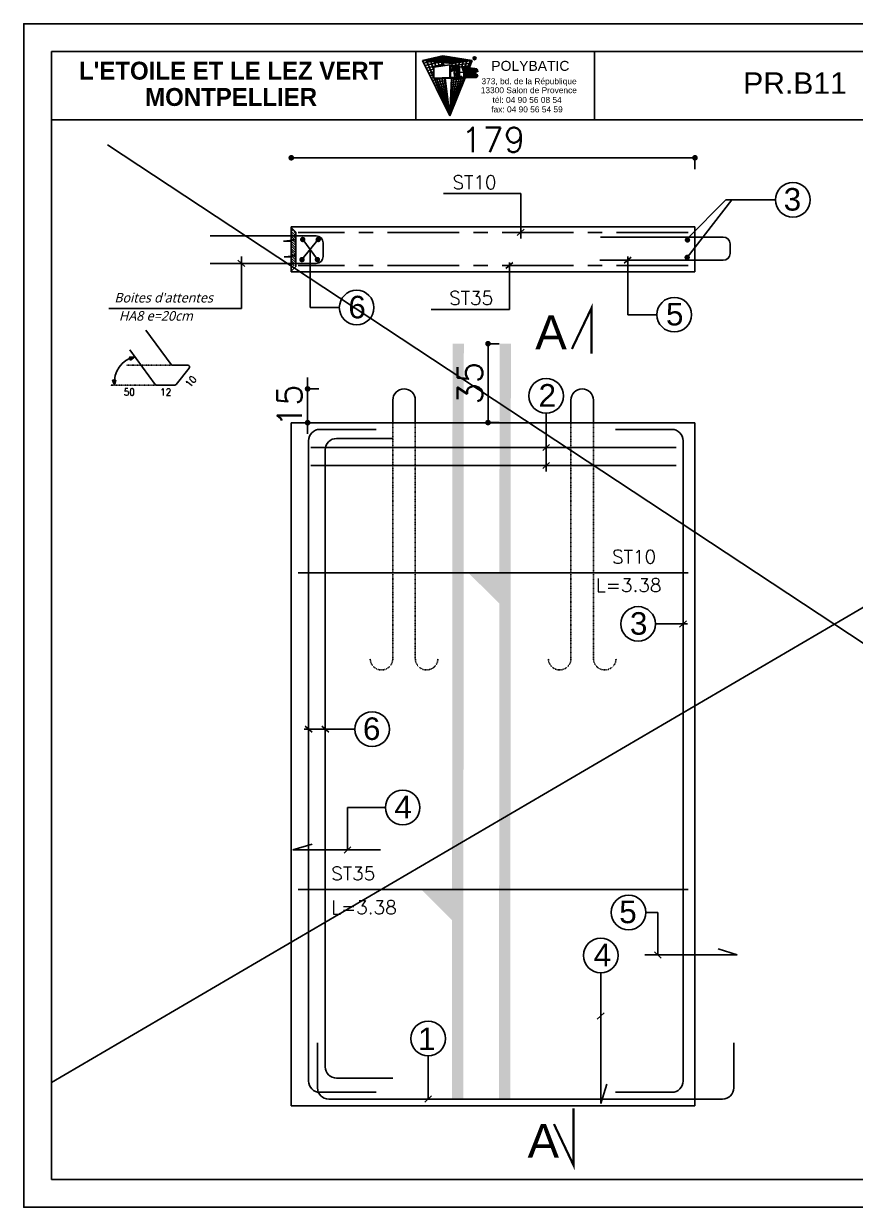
# Model space of a CAD drawing. Header units: millimetres. Extents: x -21776 to 63757, y -7870 to 8483.
# Drawn here: x -21131 to -20762, y 1179 to 1704 of the extents above; entities that cross this region are included whole.
import ezdxf
from ezdxf.enums import TextEntityAlignment as Align

# ---------------------------------------------------------------- set-up
doc = ezdxf.new("R2010")
doc.units = ezdxf.units.MM
doc.header["$PDMODE"] = 34
for name, pattern in [('AXESX2', [101.6, 63.5, -12.7, 12.7, -12.7]), ('CONTINUE', [0]), ('HIDDEN2', [0.1875, 0.125, -0.0625])]:
    doc.linetypes.add(name, pattern=pattern)
for name, color, linetype in [('1', 7, 'Continuous'), ('COTATION', 1, 'Continuous'), ('D2D(20)', 3, 'Continuous'), ('GO-CARTOUCHE', 7, 'Continuous'), ('GO-COTATION', 1, 'Continuous'), ('GO-FER-HA', 140, 'Continuous'), ('GO-TEXTE', 9, 'Continuous'), ('GO-TEXTE-ACIER', 3, 'Continuous'), ('GO-TEXTE-FER', 3, 'Continuous'), ('préfa v', 2, 'Continuous'), ('STR_ACIER_BAS', 6, 'Continuous'), ('STR_AXES', 4, 'AXESX2'), ('STR_TXT', 102, 'Continuous'), ('TEXTE-ACIER', 3, 'Continuous'), ('TXT', 7, 'Continuous')]:
    doc.layers.add(name, color=color, linetype=linetype)
doc.styles.add('FIN', font='romans.shx')
doc.styles.add('Lucida', font='')
doc.styles.get("Standard").update_dxf_attribs({"font": 'romans.shx'})
doc.styles.add('TEXTE', font='romans.shx')
doc.styles.add('TEXTEBA', font='ARIAL.TTF')
doc.styles.get('Lucida').set_extended_font_data('Lucida Sans', italic=True)
doc.dimstyles.new('COUPE-20', dxfattribs={"dimscale": 0.5, "dimtxt": 22, "dimasz": 5, "dimexe": 0.05, "dimexo": 0, "dimgap": 5, "dimtad": 1, "dimdsep": 46, "dimtxsty": 'Standard', "dimblk1": 'DOT', "dimblk2": 'DOT', "dimsah": 1, "dimcen": 0, "dimdle": 150, "dimclrd": 1, "dimclre": 1, "dimclrt": 7, "dimadec": 0, "dimazin": 0, "dimtfac": 1, "dimtix": 1, "dimtmove": 2, "dimatfit": 3, "dimldrblk": 'DOT', "dimfxl": 0, "dimtvp": 1, "dimtolj": 1, "dimtzin": 0, "dimarcsym": 0})

# ---------------------------------------------------------------- blocks, each defined once
blk = doc.blocks.new('_DOT')
at = {"color": 0, "linetype": 'ByBlock'}
blk.add_line((-0.5, 0), (-1, 0), dxfattribs=at)
at = {"color": 0, "linetype": 'ByBlock', "const_width": 0.5}
blk.add_lwpolyline([(-0.25, 0, 1), (0.25, 0, 1)], format="xyb", close=True, dxfattribs=at)
blk = doc.blocks.new('*D1001')
at = {"layer": 'COTATION', "color": 1, "lineweight": -2}
for p, q in [((-21012.56, 1644), (-21012.56, 1644.53)), ((-20836.06, 1644.5), (-21010.06, 1644.5)), ((-20833.56, 1639.5), (-20833.56, 1644.53))]:
    blk.add_line(p, q, dxfattribs=at)
at = {"layer": 'DEFPOINTS', "color": 0}
for p in [(-21012.56, 1644.5), (-21012.56, 1628.16, -153.35), (-20833.56, 1628.16)]:
    blk.add_point(p, dxfattribs=at)
at = {"layer": 'COTATION', "color": 1, "lineweight": -2, "xscale": 2.5, "yscale": 2.5, "zscale": 2.5, "rotation": 180}
blk.add_blockref('_DOT', (-21012.56, 1644.5), dxfattribs=at)
at = {"layer": 'COTATION', "color": 1, "lineweight": -2, "xscale": 2.5, "yscale": 2.5, "zscale": 2.5}
blk.add_blockref('_DOT', (-20833.56, 1644.5), dxfattribs=at)
at = {"layer": 'COTATION', "color": 7, "insert": (-20923.06, 1652.5), "char_height": 11, "attachment_point": 5}
blk.add_mtext('\\A1;179', dxfattribs=at)
blk = doc.blocks.new('*D1002')
at = {"layer": 'COTATION', "color": 1, "lineweight": -2}
for p, q in [((-20920.33, 1562.05), (-20925.36, 1562.05)), ((-20925.33, 1559.55), (-20925.33, 1529.55)), ((-20920.33, 1527.05), (-20925.36, 1527.05))]:
    blk.add_line(p, q, dxfattribs=at)
at = {"layer": 'DEFPOINTS', "color": 0}
for p in [(-20914.36, 1562.05), (-20925.33, 1527.05), (-20914.36, 1527.05)]:
    blk.add_point(p, dxfattribs=at)
at = {"layer": 'COTATION', "color": 1, "lineweight": -2, "xscale": 2.5, "yscale": 2.5, "zscale": 2.5}
for p, rotation in [((-20925.33, 1562.05), 90), ((-20925.33, 1527.05), 270)]:
    blk.add_blockref('_DOT', p, dxfattribs=dict(at, rotation=rotation))
at = {"layer": 'COTATION', "color": 7, "insert": (-20933.33, 1544.55), "char_height": 11, "attachment_point": 5, "rotation": 90}
blk.add_mtext('\\A1;35', dxfattribs=at)
blk = doc.blocks.new('*D1003')
at = {"layer": 'DEFPOINTS', "color": 0}
for p in [(-20988.95, 1542.01), (-21005.31, 1527.01), (-20988.95, 1527.01)]:
    blk.add_point(p, dxfattribs=at)
at = {"layer": 'GO-COTATION', "color": 1, "lineweight": -2}
for p, q in [((-21005.31, 1544.51), (-21005.31, 1547.01)), ((-21000.31, 1542.01), (-21005.33, 1542.01)), ((-21005.31, 1542.01), (-21005.31, 1527.01)), ((-21000.31, 1527.01), (-21005.33, 1527.01)), ((-21005.31, 1524.51), (-21005.31, 1522.01))]:
    blk.add_line(p, q, dxfattribs=at)
at = {"layer": 'GO-COTATION', "color": 1, "lineweight": -2, "xscale": 2.5, "yscale": 2.5, "zscale": 2.5}
for p, rotation in [((-21005.31, 1542.01), 270), ((-21005.31, 1527.01), 90)]:
    blk.add_blockref('_DOT', p, dxfattribs=dict(at, rotation=rotation))
at = {"layer": 'GO-COTATION', "color": 7, "insert": (-21013.31, 1534.51), "char_height": 11, "attachment_point": 5, "rotation": 90}
blk.add_mtext('\\A1;15', dxfattribs=at)

msp = doc.modelspace()

# ---------------------------------------------------------------- hatches: boundary and pattern name
at = {"layer": 'GO-FER-HA'}
h = msp.add_hatch(dxfattribs=at)
h.set_pattern_fill('ANSI31', color=9, scale=6.075, angle=-630, style=0)
h.set_pattern_definition([(315, (-416907.2944, 56596.5546), (0.536959212, 0.536959212), [])])
h.paths.add_polyline_path([(-21012.55643, 1595.34381), (-21010.53143, 1597.36881), (-21010.53143, 1598.99465), (-21012.55643, 1598.99465)])
h.paths.add_polyline_path([(-21012.55643, 1598.99465), (-21010.53143, 1598.99465), (-21010.53143, 1602.14756), (-21012.55643, 1601.94739)])
h.paths.add_polyline_path([(-21012.55643, 1602.48142), (-21010.53143, 1602.16455), (-21010.53143, 1611.92696), (-21012.55643, 1611.7173)])
h.paths.add_polyline_path([(-21010.99381, 1612.00618), (-21012.55643, 1613.56881), (-21012.55643, 1612.14543)])

# ---------------------------------------------------------------- linework, layer by layer
at = {"layer": '1', "color": 252}
for points in [[(-20967.55443, 1527.01267), (-20967.55443, 1537.01467)], [(-20957.55843, 1527.01267), (-20957.55843, 1537.01467)], [(-20888.55443, 1527.01267), (-20888.55443, 1537.01467)], [(-20878.55843, 1527.01267), (-20878.55843, 1537.01467)]]:
    msp.add_lwpolyline(points, dxfattribs=at)
at = {"layer": '1', "color": 252, "linetype": 'HIDDEN2', "ltscale": 0.05}
for points in [[(-20967.55443, 1422.32341), (-20967.55443, 1527.01267)], [(-20957.55843, 1527.01267), (-20957.55843, 1422.32341)], [(-20888.55443, 1422.32341), (-20888.55443, 1527.01267)], [(-20878.55843, 1527.01267), (-20878.55843, 1422.32341)]]:
    msp.add_lwpolyline(points, dxfattribs=at)
at = {"layer": '1', "color": 252}
for centre in [(-20962.55643, 1537.01467), (-20883.55643, 1537.01467)]:
    msp.add_arc(centre, 4.998, 0, 180, dxfattribs=at)
at = {"layer": '1', "color": 252, "linetype": 'HIDDEN2', "ltscale": 0.05}
for centre in [(-20972.55243, 1422.32341), (-20952.56043, 1422.32341), (-20893.55243, 1422.32341), (-20873.56043, 1422.32341)]:
    msp.add_arc(centre, 4.998, 180, 0, dxfattribs=at)
at = {"layer": 'D2D(20)', "ltscale": 0.5}
for centre in [(-20790.13931, 1625.84754, 306.69299), (-20983.57484, 1578.05283, 153.48563), (-20842.74499, 1574.90968, 153.3465), (-20899.57024, 1538.89753, 153.3465), (-20858.78859, 1437.7331), (-20976.70182, 1391.05749), (-20963.16327, 1356.32838), (-20862.98639, 1309.77169), (-20875.34044, 1290.71285), (-20951.85771, 1253.84871, 153.3465)]:
    msp.add_circle(centre, 7.67953, dxfattribs=at)
at = {"layer": 'GO-CARTOUCHE', "color": 9, "linetype": 'CONTINUE'}
for p, q in [((-20954.35129, 1687.63691), (-20945.42251, 1689.71337)), ((-20954.35129, 1687.63691), (-20941.26959, 1686.39103)), ((-20954.35129, 1687.63691), (-20942.30782, 1663.13468)), ((-20953.80391, 1686.52327), (-20945.28093, 1688.50525)), ((-20953.34502, 1687.54107), (-20944.4164, 1689.55367)), ((-20953.25653, 1685.40963), (-20945.13936, 1687.29712)), ((-20949.36778, 1679.982), (-20952.7333, 1688.01319)), ((-20952.7333, 1688.01319), (-20939.64657, 1686.6175)), ((-20952.70914, 1684.296), (-20944.99778, 1686.089)), ((-20951.33249, 1687.3494), (-20942.40416, 1689.23427)), ((-20949.36778, 1683.37858), (-20951.11531, 1688.38946)), ((-20951.11531, 1688.38946), (-20938.02355, 1686.84397)), ((-20949.49731, 1688.76574), (-20936.40054, 1687.07044)), ((-20948.40624, 1684.87598), (-20949.49731, 1688.76574)), ((-20942.30782, 1685.77281), (-20949.36778, 1684.73458)), ((-20949.31995, 1687.15773), (-20940.39193, 1688.91486)), ((-20947.00942, 1685.0814), (-20947.87932, 1689.14202)), ((-20947.87932, 1689.14202), (-20934.77752, 1687.2969)), ((-20947.30742, 1686.96606), (-20938.3797, 1688.59546)), ((-20945.62694, 1685.2847), (-20946.26133, 1689.51829)), ((-20946.26133, 1689.51829), (-20933.1545, 1687.52337)), ((-20944.91578, 1685.38928), (-20945.42251, 1689.71337)), ((-20945.42251, 1689.71337), (-20932.34081, 1687.63691)), ((-20945.29488, 1686.77439), (-20936.36747, 1688.27606)), ((-20943.28235, 1686.58272), (-20934.35524, 1687.95666)), ((-20941.14567, 1685.59112), (-20942.30782, 1685.77281)), ((-20942.30782, 1685.77281), (-20942.30782, 1679.76283)), ((-20942.27608, 1686.48689), (-20933.34913, 1687.79696)), ((-20941.89253, 1683.35391), (-20941.89253, 1685.28754)), ((-20941.36439, 1685.20498), (-20941.89253, 1685.28754)), ((-20941.26959, 1686.39103), (-20941.30419, 1685.6159)), ((-20932.34081, 1687.63691), (-20941.26959, 1686.39103)), ((-20940.97984, 1685.38094), (-20932.79383, 1686.52325)), ((-20940.84699, 1685.15205), (-20939.53609, 1685.34271)), ((-20939.64657, 1686.6175), (-20939.79512, 1685.30673)), ((-20938.02355, 1686.84397), (-20938.38391, 1685.15934)), ((-20936.40054, 1687.07044), (-20936.92835, 1684.93178)), ((-20936.80685, 1684.91278), (-20933.24684, 1685.40959)), ((-20934.77752, 1687.2969), (-20935.596, 1684.67067)), ((-20933.1545, 1687.52337), (-20934.28241, 1684.5181)), ((-20933.73131, 1684.21862), (-20932.34081, 1687.63691)), ((-20952.16176, 1683.18236), (-20949.36778, 1683.83195)), ((-20951.61438, 1682.06872), (-20949.36778, 1682.591)), ((-20951.067, 1680.95509), (-20949.36778, 1681.35008)), ((-20950.51962, 1679.84145), (-20949.36778, 1680.10917)), ((-20949.36778, 1684.73458), (-20949.36778, 1679.75108)), ((-20949.36778, 1679.75108), (-20941.89253, 1680.16637)), ((-20941.89253, 1683.35391), (-20941.47442, 1683.32147)), ((-20941.32461, 1682.8933), (-20941.89253, 1682.93737)), ((-20941.89253, 1682.93737), (-20941.89253, 1680.16637)), ((-20941.89253, 1680.16637), (-20936.88832, 1680.16637)), ((-20941.11523, 1683.09931), (-20941.32461, 1682.8933)), ((-20940.36994, 1683.37088), (-20940.39559, 1682.80207)), ((-20940.39559, 1682.80207), (-20940.35586, 1681.94109)), ((-20940.27761, 1684.07081), (-20940.36994, 1683.37088)), ((-20940.35586, 1681.94109), (-20940.16399, 1680.96363)), ((-20940.12613, 1684.62887), (-20940.27761, 1684.07081)), ((-20939.48078, 1679.85452), (-20934.98437, 1680.01905)), ((-20939.03332, 1684.82671), (-20939.275, 1685.21569)), ((-20938.40408, 1685.16249), (-20939.1718, 1685.04959)), ((-20938.87039, 1684.36105), (-20939.03332, 1684.82671)), ((-20938.74544, 1683.68855), (-20938.87039, 1684.36105)), ((-20938.40625, 1680.16575), (-20934.97494, 1680.16637)), ((-20938.40408, 1680.16637), (-20938.40408, 1685.16705)), ((-20937.98878, 1685.09756), (-20938.40408, 1685.16249)), ((-20937.98878, 1680.58166), (-20937.98878, 1685.09756)), ((-20937.98878, 1684.75305), (-20936.9481, 1684.89623)), ((-20937.98878, 1684.75305), (-20937.98846, 1680.58166)), ((-20937.98878, 1680.58166), (-20936.88832, 1680.58166)), ((-20937.98846, 1682.27129), (-20936.10171, 1682.43694)), ((-20937.98846, 1680.58166), (-20936.88832, 1680.57828)), ((-20936.96216, 1684.93706), (-20936.10171, 1682.43694)), ((-20936.59082, 1684.879), (-20936.96216, 1684.93706)), ((-20936.9481, 1684.89623), (-20936.10171, 1682.43694)), ((-20936.88832, 1680.16637), (-20936.88832, 1680.58166)), ((-20936.88832, 1680.16637), (-20936.09896, 1680.16637)), ((-20936.59082, 1684.879), (-20935.90546, 1682.88764)), ((-20935.42197, 1684.69627), (-20936.47465, 1684.54146)), ((-20936.10171, 1680.16637), (-20936.10171, 1682.43694)), ((-20936.10171, 1680.57828), (-20936.09896, 1680.16637)), ((-20936.09896, 1680.16637), (-20935.68642, 1680.16637)), ((-20935.42197, 1684.69627), (-20935.90546, 1682.88764)), ((-20935.09187, 1684.64466), (-20935.68642, 1682.42059)), ((-20935.68642, 1680.17145), (-20935.6842, 1682.42886)), ((-20935.68642, 1680.16637), (-20935.68642, 1682.42059)), ((-20935.6842, 1682.42886), (-20935.10409, 1684.59892)), ((-20935.09187, 1684.64466), (-20935.42197, 1684.69627)), ((-20935.10409, 1684.59892), (-20934.98042, 1684.61744)), ((-20934.98042, 1684.62723), (-20935.10127, 1684.60946)), ((-20934.98463, 1680.17033), (-20931.38639, 1680.17032)), ((-20934.98367, 1680.01907), (-20930.42425, 1680.16457)), ((-20934.98042, 1680.16637), (-20934.98042, 1684.62723)), ((-20934.1761, 1684.50148), (-20934.98042, 1684.62723)), ((-20934.98042, 1680.16637), (-20934.10023, 1680.16637)), ((-20934.221, 1684.21427), (-20934.68971, 1684.28755)), ((-20934.68971, 1682.53816), (-20934.68971, 1684.28755)), ((-20934.68971, 1682.53816), (-20934.31091, 1682.50877)), ((-20934.68971, 1682.24658), (-20934.3334, 1682.21893)), ((-20934.68971, 1680.45707), (-20934.68971, 1682.24658)), ((-20934.68971, 1680.45707), (-20934.18958, 1680.45707)), ((-20933.93867, 1680.3083), (-20934.10458, 1680.17033)), ((-20934.10458, 1680.17033), (-20933.53466, 1680.17033)), ((-20933.81975, 1680.56477), (-20933.93867, 1680.3083)), ((-20933.90026, 1684.26797), (-20933.69985, 1684.29594)), ((-20933.02818, 1684.32202), (-20933.86578, 1684.19884)), ((-20933.84878, 1681.99236), (-20933.79559, 1681.8241)), ((-20933.75139, 1680.89408), (-20933.81975, 1680.56477)), ((-20933.79559, 1681.8241), (-20933.74313, 1681.50345)), ((-20933.73083, 1681.19121), (-20933.75139, 1680.89408)), ((-20933.74313, 1681.50345), (-20933.73083, 1681.19121)), ((-20933.48916, 1680.48078), (-20933.52642, 1680.17033)), ((-20933.44717, 1680.83074), (-20933.48916, 1680.48078)), ((-20933.41218, 1681.12229), (-20933.44717, 1680.83074)), ((-20933.37869, 1681.40135), (-20933.41218, 1681.12229)), ((-20933.3449, 1681.68292), (-20933.37869, 1681.40135)), ((-20933.3274, 1681.82869), (-20933.3449, 1681.68292)), ((-20933.3159, 1681.92454), (-20933.3274, 1681.82869)), ((-20933.30655, 1682.00242), (-20933.3159, 1681.92454)), ((-20933.28492, 1682.18264), (-20933.30655, 1682.00242)), ((-20933.24011, 1682.55606), (-20933.28492, 1682.18264)), ((-20933.19101, 1682.96518), (-20933.24011, 1682.55606)), ((-20933.06953, 1681.53772), (-20933.23363, 1680.17033)), ((-20933.02818, 1684.32202), (-20933.19101, 1682.96518)), ((-20933.06953, 1681.53772), (-20932.77851, 1681.51514)), ((-20933.03486, 1681.82661), (-20932.92594, 1682.73417)), ((-20933.03486, 1681.82661), (-20932.81411, 1681.80948)), ((-20932.82126, 1684.28967), (-20933.02818, 1684.32202)), ((-20932.92594, 1682.73417), (-20932.81411, 1681.80948)), ((-20932.82126, 1684.28967), (-20932.32303, 1680.17033)), ((-20932.80328, 1684.141), (-20932.32255, 1684.2117)), ((-20932.77851, 1681.51514), (-20932.61537, 1680.16637)), ((-20932.76982, 1683.86442), (-20932.32255, 1683.91746)), ((-20932.76217, 1683.80118), (-20932.05261, 1683.87526)), ((-20932.32255, 1684.2117), (-20932.32255, 1683.91746)), ((-20931.49197, 1684.08184), (-20932.32255, 1684.2117)), ((-20932.32255, 1683.91746), (-20932.05261, 1683.87526)), ((-20932.05261, 1680.17033), (-20932.05261, 1683.87526)), ((-20931.76191, 1683.82981), (-20931.49197, 1683.78761)), ((-20931.76191, 1680.17033), (-20931.76191, 1683.82981)), ((-20931.76191, 1683.76399), (-20931.49197, 1683.78761)), ((-20931.76191, 1680.17033), (-20931.38639, 1680.17032)), ((-20931.49197, 1683.78761), (-20931.49197, 1684.08184)), ((-20931.38639, 1684.06534), (-20931.49197, 1684.03144)), ((-20931.38639, 1684.06534), (-20931.38639, 1680.1692)), ((-20931.09568, 1684.01989), (-20931.38639, 1684.06534)), ((-20931.38639, 1680.1692), (-20931.09568, 1680.16637)), ((-20931.09568, 1684.01989), (-20931.09568, 1680.16637)), ((-20931.09568, 1683.88342), (-20930.43713, 1683.94469)), ((-20931.00113, 1682.0319), (-20930.98467, 1681.61872)), ((-20930.98467, 1681.61872), (-20930.94535, 1681.24031)), ((-20930.94535, 1681.24031), (-20930.88535, 1680.9221)), ((-20930.88535, 1680.9221), (-20930.79921, 1680.62727)), ((-20930.79921, 1680.62727), (-20930.6642, 1680.35209)), ((-20930.19041, 1682.72128), (-20930.68012, 1682.67572)), ((-20930.6642, 1680.35209), (-20930.50917, 1680.18198)), ((-20930.20337, 1681.24805), (-20930.64625, 1681.20685)), ((-20930.20337, 1681.24805), (-20929.90853, 1681.25884)), ((-20929.8929, 1682.67477), (-20930.19041, 1682.72128)), ((-20949.97224, 1678.72781), (-20945.5692, 1679.75108)), ((-20949.42486, 1677.61417), (-20944.14832, 1678.84026)), ((-20941.97126, 1679.76339), (-20949.36778, 1679.75108)), ((-20942.30782, 1663.13468), (-20949.27101, 1679.75108)), ((-20948.87748, 1676.50054), (-20944.00674, 1677.63214)), ((-20948.3301, 1675.3869), (-20943.86516, 1676.42402)), ((-20942.30782, 1663.13468), (-20948.10271, 1679.75108)), ((-20947.78272, 1674.27326), (-20943.72359, 1675.21589)), ((-20942.30782, 1663.13468), (-20946.96871, 1679.75108)), ((-20942.30782, 1663.13468), (-20945.86752, 1679.75108)), ((-20942.30782, 1663.13468), (-20944.79774, 1679.75108)), ((-20942.30782, 1663.13468), (-20944.25505, 1679.75108)), ((-20942.30782, 1663.13468), (-20935.45172, 1679.98927)), ((-20935.98913, 1679.9706), (-20942.30782, 1663.13468)), ((-20937.07254, 1679.93296), (-20942.30782, 1663.13468)), ((-20938.17147, 1679.89478), (-20942.30782, 1663.13468)), ((-20939.28627, 1679.85605), (-20942.30782, 1663.13468)), ((-20940.41728, 1679.81676), (-20942.30782, 1663.13468)), ((-20941.56487, 1679.77689), (-20942.30782, 1663.13468)), ((-20941.97126, 1679.76339), (-20939.88335, 1679.83979)), ((-20941.78871, 1674.76281), (-20937.32396, 1675.38668)), ((-20941.74152, 1675.81992), (-20936.87095, 1676.50034)), ((-20941.69432, 1676.87703), (-20936.41793, 1677.61399)), ((-20941.64713, 1677.93414), (-20935.96492, 1678.72765)), ((-20941.59994, 1678.99126), (-20935.51191, 1679.84131)), ((-20939.88335, 1679.83979), (-20939.50946, 1679.85347)), ((-20947.23533, 1673.15963), (-20943.58201, 1674.00777)), ((-20946.68795, 1672.04599), (-20943.44043, 1672.79965)), ((-20946.14057, 1670.93235), (-20943.29886, 1671.59153)), ((-20945.59319, 1669.81871), (-20943.15728, 1670.3834)), ((-20942.02467, 1669.47726), (-20939.58902, 1669.81839)), ((-20941.97748, 1670.53437), (-20939.13601, 1670.93205)), ((-20941.93029, 1671.59148), (-20938.683, 1672.04571)), ((-20941.88309, 1672.64859), (-20938.22999, 1673.15936)), ((-20941.8359, 1673.7057), (-20937.77697, 1674.27302)), ((-20945.04581, 1668.70508), (-20943.0157, 1669.17528)), ((-20944.49843, 1667.59144), (-20942.87413, 1667.96716)), ((-20943.95105, 1666.4778), (-20942.73255, 1666.75903)), ((-20943.40367, 1665.36416), (-20942.59097, 1665.55091)), ((-20942.4834, 1665.3608), (-20942.07686, 1665.4192)), ((-20942.21344, 1665.24881), (-20941.40108, 1665.36376)), ((-20942.16625, 1666.30592), (-20940.94806, 1666.47742)), ((-20942.11906, 1667.36304), (-20940.49505, 1667.59108)), ((-20942.07186, 1668.42015), (-20940.04204, 1668.70473))]:
    msp.add_line(p, q, dxfattribs=at)
at = {"layer": 'GO-CARTOUCHE', "color": 2, "ltscale": 3}
for p, q in [((-20837.02216, 1600.31041, 153.3465), (-20817.23845, 1625.84754, 256.23389)), ((-20836.88114, 1608.64789, 153.3465), (-20819.90057, 1625.84754, 242.08021)), ((-20819.90057, 1625.84754, 306.69299), (-20797.81884, 1625.84754, 306.69299)), ((-20909.32914, 1612.78143, 153.3465), (-20912.36427, 1610.03931, 153.3465)), ((-21036.19957, 1599.04595), (-21033.16444, 1596.30383)), ((-21034.68201, 1577.69621), (-21034.68201, 1600.68425)), ((-20914.33128, 1598.10141, 153.3465), (-20917.36641, 1595.35929, 153.3465)), ((-20861.87098, 1600.43474, 153.3465), (-20864.90611, 1597.69262, 153.3465)), ((-21093.40064, 1577.69621), (-21034.68201, 1577.69621)), ((-20898.05267, 1517.38373, 153.3465), (-20901.0878, 1514.64161, 153.3465)), ((-20898.05267, 1509.38373, 153.3465), (-20901.0878, 1506.64161, 153.3465)), ((-20837.33304, 1439.10416), (-20840.36816, 1436.36204)), ((-20851.10905, 1437.7331), (-20836.9254, 1437.7331)), ((-21006.39148, 1392.42855), (-21003.35635, 1389.68643)), ((-20998.97576, 1392.42855), (-20995.94063, 1389.68643)), ((-20984.38135, 1391.05749), (-21006.79911, 1391.05749)), ((-20970.8428, 1356.32838), (-20987.65774, 1356.32838)), ((-20987.65774, 1356.32838), (-20987.65774, 1337.49279)), ((-20986.14018, 1338.86385), (-20989.17531, 1336.12173)), ((-20850.05128, 1309.7717), (-20855.30685, 1309.7717)), ((-20850.05128, 1309.7717), (-20850.05127, 1290.93611)), ((-20851.56883, 1292.30717), (-20848.5337, 1289.56505)), ((-20873.82288, 1265.24786), (-20876.85801, 1262.50574)), ((-20950.34015, 1228.38373, 153.3465), (-20953.37528, 1225.64161, 153.3465))]:
    msp.add_line(p, q, dxfattribs=at)
at = {"layer": 'GO-CARTOUCHE', "linetype": 'Continuous'}
for points in [[(-20388.78223, 1178.98589), (-20388.78223, 1703.98588), (-21131.20646, 1703.98588), (-21131.20646, 1178.98589)], [(-20401.15473, 1191.35839), (-20401.15473, 1691.61338), (-21118.83396, 1691.61338), (-21118.83396, 1191.35839)]]:
    msp.add_lwpolyline(points, close=True, dxfattribs=at)
at = {"layer": 'GO-CARTOUCHE', "color": 9, "linetype": 'CONTINUE'}
msp.add_circle((-20931.28104, 1688.66985), 0.66447, dxfattribs=at)
msp.add_circle((-20931.28104, 1688.66985), 0.66447, dxfattribs=at)
msp.add_circle((-20931.28104, 1688.66985), 0.66447, dxfattribs=at)
for centre, radius, start, end in [((-20942.53027, 1684.32811), 1.87411, 310.040186, 42.436134), ((-20939.53712, 1685.00874), 0.33398, 89.8234045, 141.3548981), ((-20939.53712, 1685.00874), 0.33398, 89.8234045, 141.3548981), ((-20939.53712, 1685.00874), 0.33398, 89.8234045, 141.3548981), ((-20939.53712, 1685.00874), 0.33398, 38.2919159, 89.8234094), ((-20939.53712, 1685.00874), 0.33398, 38.2919159, 89.8234094), ((-20939.53712, 1685.00874), 0.33398, 38.2919159, 89.8234094), ((-20931.28104, 1688.66985), 0.34054, 0, 180), ((-20931.28104, 1688.66985), 0.34054, 0, 180), ((-20931.28104, 1688.66985), 0.34054, 0, 180), ((-20931.28104, 1688.66985), 0.34054, 180, 0), ((-20931.28104, 1688.66985), 0.34054, 180, 0), ((-20931.28104, 1688.66985), 0.34054, 180, 0), ((-20942.53027, 1684.32811), 1.45882, 316.366715, 36.947237), ((-20942.53027, 1684.32811), 1.45882, 316.366715, 36.947237), ((-20942.53027, 1684.32811), 1.45882, 316.366715, 36.947237), ((-20938.21068, 1681.55857), 2.04171, 198.0402809, 218.2918842), ((-20938.21068, 1681.55857), 2.04171, 198.0402809, 218.2918842), ((-20938.21068, 1681.55857), 2.04171, 198.0402809, 218.2918842), ((-20938.20333, 1683.94227), 2.04171, 141.3549611, 161.6065644), ((-20938.20333, 1683.94227), 2.04171, 141.3549611, 161.6065644), ((-20938.20333, 1683.94227), 2.04171, 141.3549611, 161.6065644), ((-20932.54423, 1682.73297), 7.43637, 179.8234581, 187.586129), ((-20932.54423, 1682.73297), 7.43637, 179.8234581, 187.586129), ((-20932.54423, 1682.73297), 7.43637, 179.8234581, 187.586129), ((-20932.54423, 1682.73296), 7.43637, 172.0607081, 179.823379), ((-20932.54423, 1682.73296), 7.43637, 172.0607081, 179.823379), ((-20932.54423, 1682.73296), 7.43637, 172.0607081, 179.823379), ((-20936.03037, 1682.26868), 3.91945, 187.5861947, 198.0402308), ((-20936.03037, 1682.26868), 3.91945, 187.5861947, 198.0402308), ((-20936.03037, 1682.26868), 3.91945, 187.5861947, 198.0402308), ((-20936.02745, 1683.21873), 3.91945, 161.606576, 172.0606121), ((-20936.02745, 1683.21873), 3.91945, 161.606576, 172.0606121), ((-20936.02745, 1683.21873), 3.91945, 161.606576, 172.0606121), ((-20939.55102, 1680.50034), 0.33398, 218.2918801, 269.8233735), ((-20939.55102, 1680.50034), 0.33398, 218.2918801, 269.8233735), ((-20939.55102, 1680.50034), 0.33398, 218.2918801, 269.8233735), ((-20938.21068, 1681.55857), 1.62642, 198.0402307, 214.5282655), ((-20938.21068, 1681.55857), 1.62642, 198.0402307, 214.5282655), ((-20938.21068, 1681.55857), 1.62642, 198.0402307, 214.5282655), ((-20938.20333, 1683.94227), 1.62642, 145.1185636, 161.6065984), ((-20938.20333, 1683.94227), 1.62642, 145.1185636, 161.6065984), ((-20938.20333, 1683.94227), 1.62642, 145.1185636, 161.6065984), ((-20939.55102, 1680.50034), 0.33398, 269.823443, 321.3549366), ((-20939.55102, 1680.50034), 0.33398, 269.823443, 321.3549366), ((-20939.55102, 1680.50034), 0.33398, 269.823443, 321.3549366), ((-20940.88481, 1681.56681), 1.62642, 325.1184951, 341.6065299), ((-20940.88481, 1681.56681), 1.62642, 325.1184951, 341.6065299), ((-20940.88481, 1681.56681), 1.62642, 325.1184951, 341.6065299), ((-20940.87746, 1683.95051), 1.62642, 18.0402765, 34.5283113), ((-20940.87746, 1683.95051), 1.62642, 18.0402765, 34.5283113), ((-20940.87746, 1683.95051), 1.62642, 18.0402765, 34.5283113), ((-20943.06069, 1682.29035), 3.91945, 341.606616, 352.0606521), ((-20943.06069, 1682.29035), 3.91945, 341.606616, 352.0606521), ((-20943.06069, 1682.29035), 3.91945, 341.606616, 352.0606521), ((-20943.05777, 1683.2404), 3.91945, 7.5861548, 18.0401909), ((-20943.05777, 1683.2404), 3.91945, 7.5861548, 18.0401909), ((-20943.05777, 1683.2404), 3.91945, 7.5861548, 18.0401909), ((-20940.88481, 1681.56681), 2.04171, 321.3549744, 341.6065777), ((-20940.88481, 1681.56681), 2.04171, 321.3549744, 341.6065777), ((-20940.88481, 1681.56681), 2.04171, 321.3549744, 341.6065777), ((-20946.54391, 1682.77612), 7.43637, 352.0606829, 359.8233537), ((-20946.54391, 1682.77612), 7.43637, 352.0606829, 359.8233537), ((-20946.54391, 1682.77612), 7.43637, 352.0606829, 359.8233537), ((-20946.54391, 1682.7761), 7.43637, 359.8234817, 7.5861526), ((-20946.54391, 1682.7761), 7.43637, 359.8234817, 7.5861526), ((-20946.54391, 1682.7761), 7.43637, 359.8234817, 7.5861526), ((-20943.0607, 1682.29035), 4.33474, 341.6065999, 352.060636), ((-20943.0607, 1682.29035), 4.33474, 341.6065999, 352.060636), ((-20943.0607, 1682.29035), 4.33474, 341.6065999, 352.060636), ((-20946.54391, 1682.77612), 7.85167, 352.0606932, 359.8233641), ((-20946.54391, 1682.77612), 7.85167, 352.0606932, 359.8233641), ((-20946.54391, 1682.77612), 7.85167, 352.0606932, 359.8233641), ((-20946.54391, 1682.77611), 7.85167, 359.8234609, 7.5861318), ((-20946.54391, 1682.77611), 7.85167, 359.8234609, 7.5861318), ((-20946.54391, 1682.77611), 7.85167, 359.8234609, 7.5861318), ((-20934.60234, 1681.90232), 0.41542, 28.496278, 49.6541957), ((-20934.60234, 1681.90232), 0.41542, 28.496278, 49.6541957), ((-20934.60234, 1681.90232), 0.41542, 28.496278, 49.6541957), ((-20934.57843, 1682.91629), 0.48748, 303.283224, 339.4134578), ((-20934.57843, 1682.91629), 0.48748, 303.283224, 339.4134578), ((-20934.57843, 1682.91629), 0.48748, 303.283224, 339.4134578), ((-20935.63094, 1681.19068), 1.66438, 24.9660783, 33.1375756), ((-20935.63094, 1681.19068), 1.66438, 24.9660783, 33.1375756), ((-20935.63094, 1681.19068), 1.66438, 24.9660783, 33.1375756), ((-20934.24602, 1684.15138), 0.06631, 57.7756934, 78.7047639), ((-20934.24602, 1684.15138), 0.06631, 57.7756934, 78.7047639), ((-20934.24602, 1684.15138), 0.06631, 57.7756934, 78.7047639), ((-20934.60055, 1683.87556), 0.51204, 20.8614961, 40.4086575), ((-20934.60055, 1683.87556), 0.51204, 20.8614961, 40.4086575), ((-20934.60055, 1683.87556), 0.51204, 20.8614961, 40.4086575), ((-20934.60055, 1680.7625), 0.51203, 323.3798572, 339.1385866), ((-20934.60055, 1680.7625), 0.51203, 323.3798572, 339.1385866), ((-20934.60055, 1680.7625), 0.51203, 323.3798572, 339.1385866), ((-20934.24602, 1684.15138), 0.35702, 48.5728859, 78.7052275), ((-20934.24602, 1684.15138), 0.35702, 48.5728859, 78.7052275), ((-20934.24602, 1684.15138), 0.35702, 48.5728859, 78.7052275), ((-20934.14007, 1682.50356), 0.17703, 270.3605307, 317.3848487), ((-20934.14007, 1682.50356), 0.17703, 270.3605307, 317.3848487), ((-20934.14007, 1682.50356), 0.17703, 270.3605307, 317.3848487), ((-20934.23749, 1681.99857), 0.34245, 48.325325, 73.278035), ((-20934.23749, 1681.99857), 0.34245, 48.325325, 73.278035), ((-20934.23749, 1681.99857), 0.34245, 48.325325, 73.278035), ((-20935.34955, 1683.59013), 1.31358, 8.9702795, 20.8613063), ((-20935.34955, 1683.59013), 1.31358, 8.9702795, 20.8613063), ((-20935.34955, 1683.59013), 1.31358, 8.9702795, 20.8613063), ((-20935.34955, 1683.21265), 1.31358, 339.1386937, 351.0297205), ((-20935.34955, 1683.21265), 1.31358, 339.1386937, 351.0297205), ((-20935.34955, 1683.21265), 1.31358, 339.1386937, 351.0297205), ((-20935.34955, 1681.42541), 1.31358, 8.9702795, 20.8613063), ((-20935.34955, 1681.42541), 1.31358, 8.9702795, 20.8613063), ((-20935.34955, 1681.42541), 1.31358, 8.9702795, 20.8613063), ((-20935.34955, 1681.04794), 1.31358, 339.1386937, 351.0297205), ((-20935.34955, 1681.04794), 1.31358, 339.1386937, 351.0297205), ((-20935.34955, 1681.04794), 1.31358, 339.1386937, 351.0297205), ((-20936.54521, 1683.40139), 2.52405, 0, 8.9702724), ((-20936.54521, 1683.40139), 2.52405, 0, 8.9702724), ((-20936.54521, 1683.40139), 2.52405, 0, 8.9702724), ((-20936.54521, 1683.40139), 2.52405, 351.0297276, 0), ((-20936.54521, 1683.40139), 2.52405, 351.0297276, 0), ((-20936.54521, 1683.40139), 2.52405, 351.0297276, 0), ((-20936.54521, 1681.23667), 2.52405, 0, 8.9702724), ((-20936.54521, 1681.23667), 2.52405, 0, 8.9702724), ((-20936.54521, 1681.23667), 2.52405, 0, 8.9702724), ((-20936.54521, 1681.23668), 2.52405, 351.0297276, 0), ((-20936.54521, 1681.23668), 2.52405, 351.0297276, 0), ((-20936.54521, 1681.23668), 2.52405, 351.0297276, 0), ((-20934.60055, 1683.87556), 0.80274, 20.8613474, 42.6151589), ((-20934.60055, 1683.87556), 0.80274, 20.8613474, 42.6151589), ((-20934.60055, 1683.87556), 0.80274, 20.8613474, 42.6151589), ((-20934.60055, 1682.92722), 0.80274, 317.3848411, 339.1386526), ((-20934.60055, 1682.92722), 0.80274, 317.3848411, 339.1386526), ((-20934.60055, 1682.92722), 0.80274, 317.3848411, 339.1386526), ((-20934.60055, 1681.71085), 0.80274, 20.8613475, 42.6151589), ((-20934.60055, 1681.71085), 0.80274, 20.8613475, 42.6151589), ((-20934.60055, 1681.71085), 0.80274, 20.8613475, 42.6151589), ((-20935.34955, 1683.59013), 1.60429, 8.9702745, 20.8613013), ((-20935.34955, 1683.59013), 1.60429, 8.9702745, 20.8613013), ((-20935.34955, 1683.59013), 1.60429, 8.9702745, 20.8613013), ((-20935.34955, 1683.21265), 1.60429, 339.1386987, 351.0297255), ((-20935.34955, 1683.21265), 1.60429, 339.1386987, 351.0297255), ((-20935.34955, 1683.21265), 1.60429, 339.1386987, 351.0297255), ((-20936.54521, 1683.40139), 2.81476, 0, 8.9703019), ((-20936.54521, 1683.40139), 2.81476, 0, 8.9703019), ((-20936.54521, 1683.40139), 2.81476, 0, 8.9703019), ((-20936.54522, 1683.40139), 2.81476, 351.0297023, 0), ((-20936.54522, 1683.40139), 2.81476, 351.0297023, 0), ((-20936.54522, 1683.40139), 2.81476, 351.0297023, 0), ((-20924.74874, 1682.074), 6.25254, 173.0682432, 180.1953732), ((-20924.74874, 1682.074), 6.25254, 173.0682432, 180.1953732), ((-20924.74874, 1682.074), 6.25254, 173.0682432, 180.1953732), ((-20927.58035, 1682.41826), 3.40007, 163.3980808, 173.0682201), ((-20927.58035, 1682.41826), 3.40007, 163.3980808, 173.0682201), ((-20927.58035, 1682.41826), 3.40007, 163.3980808, 173.0682201), ((-20929.34888, 1682.94554), 1.55461, 144.1118626, 163.3980333), ((-20929.34888, 1682.94554), 1.55461, 144.1118626, 163.3980333), ((-20929.34888, 1682.94554), 1.55461, 144.1118626, 163.3980333), ((-20924.74874, 1682.074), 5.96183, 173.0682266, 180.1953567), ((-20924.74874, 1682.074), 5.96183, 173.0682266, 180.1953567), ((-20924.74874, 1682.074), 5.96183, 173.0682266, 180.1953567), ((-20924.74874, 1682.074), 5.96183, 180.1953587, 187.3224888), ((-20924.74874, 1682.074), 5.96183, 180.1953587, 187.3224888), ((-20924.74874, 1682.074), 5.96183, 180.1953587, 187.3224888), ((-20927.58036, 1682.41826), 3.10936, 163.3981043, 173.0682436), ((-20927.58036, 1682.41826), 3.10936, 163.3981043, 173.0682436), ((-20927.58036, 1682.41826), 3.10936, 163.3981043, 173.0682436), ((-20927.57794, 1681.71044), 3.10936, 187.322461, 196.9926003), ((-20927.57794, 1681.71044), 3.10936, 187.322461, 196.9926003), ((-20927.57794, 1681.71044), 3.10936, 187.322461, 196.9926003), ((-20930.43641, 1683.73244), 0.21225, 90.1953108, 144.1119287), ((-20930.43641, 1683.73244), 0.21225, 90.1953108, 144.1119287), ((-20930.43641, 1683.73244), 0.21225, 90.1953108, 144.1119287), ((-20929.34889, 1682.94554), 1.2639, 149.3242101, 163.3980457), ((-20929.34889, 1682.94554), 1.2639, 149.3242101, 163.3980457), ((-20929.34889, 1682.94554), 1.2639, 149.3242101, 163.3980457), ((-20929.34284, 1681.17111), 1.2639, 196.9926801, 211.0665156), ((-20929.34284, 1681.17111), 1.2639, 196.9926801, 211.0665156), ((-20929.34284, 1681.17111), 1.2639, 196.9926801, 211.0665156), ((-20930.42497, 1680.37682), 0.21225, 246.626352, 270.1953019), ((-20930.42497, 1680.37682), 0.21225, 246.626352, 270.1953019), ((-20930.42497, 1680.37682), 0.21225, 246.626352, 270.1953019), ((-20930.43641, 1683.73244), 0.21225, 36.2786839, 90.1953019), ((-20930.43641, 1683.73244), 0.21225, 36.2786839, 90.1953019), ((-20930.43641, 1683.73244), 0.21225, 36.2786839, 90.1953019), ((-20931.51854, 1682.93815), 1.2639, 16.9926488, 31.0664843), ((-20931.51854, 1682.93815), 1.2639, 16.9926488, 31.0664843), ((-20931.51854, 1682.93815), 1.2639, 16.9926488, 31.0664843), ((-20931.51249, 1681.16371), 1.2639, 329.3241793, 343.3980148), ((-20931.51249, 1681.16371), 1.2639, 329.3241793, 343.3980148), ((-20931.51249, 1681.16371), 1.2639, 329.3241793, 343.3980148), ((-20930.42497, 1680.37682), 0.21225, 270.1953645, 324.1119824), ((-20930.42497, 1680.37682), 0.21225, 270.1953645, 324.1119824), ((-20930.42497, 1680.37682), 0.21225, 270.1953645, 324.1119824), ((-20933.28344, 1682.39881), 3.10936, 7.322461, 16.9926003), ((-20933.28344, 1682.39881), 3.10936, 7.322461, 16.9926003), ((-20933.28344, 1682.39881), 3.10936, 7.322461, 16.9926003), ((-20933.28099, 1681.69099), 3.10933, 343.3980585, 351.8101121), ((-20933.28099, 1681.69099), 3.10933, 343.3980585, 351.8101121), ((-20933.28099, 1681.69099), 3.10933, 343.3980585, 351.8101121), ((-20931.51855, 1682.93814), 1.55461, 16.9926792, 36.2788499), ((-20931.51855, 1682.93814), 1.55461, 16.9926792, 36.2788499), ((-20931.51855, 1682.93814), 1.55461, 16.9926792, 36.2788499), ((-20931.51249, 1681.16371), 1.55461, 324.1118834, 343.3980541), ((-20931.51249, 1681.16371), 1.55461, 324.1118834, 343.3980541), ((-20931.51249, 1681.16371), 1.55461, 324.1118834, 343.3980541), ((-20936.11288, 1682.0352), 5.96207, 6.607862, 7.3226819), ((-20936.11288, 1682.0352), 5.96207, 6.607862, 7.3226819), ((-20936.11288, 1682.0352), 5.96207, 6.607862, 7.3226819), ((-20933.28344, 1682.39881), 3.40007, 7.3225187, 16.992658), ((-20933.28344, 1682.39881), 3.40007, 7.3225187, 16.992658), ((-20933.28344, 1682.39881), 3.40007, 7.3225187, 16.992658), ((-20933.28102, 1681.691), 3.40007, 343.3980884, 352.6978155), ((-20933.28102, 1681.691), 3.40007, 343.3980884, 352.6978155), ((-20933.28102, 1681.691), 3.40007, 343.3980884, 352.6978155), ((-20936.11224, 1682.0353), 6.25213, 5.8704361, 7.3225209), ((-20936.11224, 1682.0353), 6.25213, 5.8704361, 7.3225209), ((-20936.11224, 1682.0353), 6.25213, 5.8704361, 7.3225209)]:
    msp.add_arc(centre, radius, start, end, dxfattribs=at)
at = {"layer": 'GO-FER-HA', "color": 1}
for p, q in [((-21012.55643, 1613.56881, 153.48563), (-21012.55643, 1594.22356, 153.48563)), ((-21012.55643, 1613.56881, 153.48563), (-21010.53143, 1611.54381, 153.48563)), ((-21012.55643, 1613.56881, 153.48563), (-21012.55643, 1609.16817, 153.48563)), ((-21013.12694, 1609.82489, 153.48563), (-21048.56444, 1609.82489, 153.48563)), ((-21010.33408, 1608.12826, 153.48563), (-21016.02398, 1607.53915, 153.48563)), ((-21016.02398, 1607.53915, 153.48563), (-21012.55643, 1607.53915, 153.48563)), ((-21001.48898, 1609.82489, 153.48563), (-21013.12694, 1609.82489, 153.48563)), ((-21012.55643, 1608.38103, 153.48563), (-21012.55643, 1597.71201, 153.48563)), ((-21012.55643, 1608.3263, 153.48563), (-21010.33408, 1608.12826, 153.48563)), ((-21010.53143, 1611.54381, 153.48563), (-21010.53143, 1596.24856, 153.48563)), ((-20998.45148, 1600.71239, 153.48563), (-20998.45148, 1606.78739, 153.48563)), ((-20832.62686, 1609.31233, 153.3465), (-20875.41913, 1609.31233, 153.3465)), ((-20832.62686, 1609.31233, 153.3465), (-20820.9889, 1609.31233, 153.3465)), ((-21012.55643, 1601.36117, 153.48563), (-21010.46488, 1601.03389, 153.48563)), ((-20817.9514, 1606.27483, 153.3465), (-20817.9514, 1602.10118, 153.3465)), ((-21013.12694, 1597.67489, 153.48563), (-21048.56444, 1597.67489, 153.48563)), ((-21010.46488, 1601.03389, 153.48563), (-21015.76237, 1600.51024, 153.48563)), ((-21015.76237, 1600.51024, 153.48563), (-21012.55643, 1600.51024, 153.48563)), ((-21013.12694, 1597.67489, 153.48563), (-21001.48898, 1597.67489, 153.48563)), ((-21012.55643, 1596.86108, 153.48563), (-21012.55643, 1594.22356, 153.48563)), ((-21012.55643, 1594.22356, 153.48563), (-21010.53143, 1596.24856, 153.48563)), ((-20875.72217, 1599.06368, 153.3465), (-20844.96048, 1599.06368, 153.3465)), ((-20832.62686, 1599.06368, 153.3465), (-20863.38855, 1599.06368, 153.3465)), ((-20820.9889, 1599.06368, 153.3465), (-20832.62686, 1599.06368, 153.3465))]:
    msp.add_line(p, q, dxfattribs=at)
at = {"layer": 'GO-FER-HA', "color": 2}
for p, q in [((-20836.55643, 1460.34315), (-21009.55643, 1460.34301, 11.89065)), ((-20836.55643, 1319.88475), (-21009.55643, 1319.8846))]:
    msp.add_line(p, q, dxfattribs=at)
at = {"layer": 'GO-FER-HA', "color": 6, "linetype": 'Continuous', "const_width": 1.2}
for points, elevation in [([(-21007.4734, 1607.64713, 1), (-21007.4734, 1608.84713, 1)], 153.48563), ([(-21000.62508, 1607.64713, 1), (-21000.62508, 1608.84713, 1)], 153.48563), ([(-20836.88114, 1608.64789, 1), (-20836.88114, 1607.44789, 1)], 153.3465), ([(-20837.02216, 1600.91041, 1), (-20837.02216, 1599.71041, 1)], 153.3465), ([(-21007.81172, 1598.74282, 1), (-21007.81172, 1599.94282, 1)], 153.48563), ([(-21000.9634, 1598.74282, 1), (-21000.9634, 1599.94282, 1)], 153.48563)]:
    msp.add_lwpolyline(points, format="xyb", close=True, dxfattribs=dict(at, elevation=elevation))
at = {"layer": 'GO-FER-HA', "const_width": 5, "elevation": 153.3465}
msp.add_lwpolyline([(-20938.81174, 1227.01267), (-20938.5436, 1562.01267)], dxfattribs=at)
at = {"layer": 'GO-FER-HA', "linetype": 'HIDDEN2', "ltscale": 120, "const_width": 5, "elevation": 306.69299}
msp.add_lwpolyline([(-20917.95636, 1227.04602), (-20917.68822, 1562.04602)], dxfattribs=at)
at = {"layer": 'GO-FER-HA', "color": 1}
for centre, start, end in [((-21001.48898, 1606.78739, 153.48563), 0, 90), ((-20820.9889, 1606.27483, 153.3465), 0, 90), ((-20820.9889, 1602.10118, 153.3465), 270, 360), ((-21001.48898, 1600.71239, 153.48563), 270, 360)]:
    msp.add_arc(centre, 3.0375, start, end, dxfattribs=at)
at = {"layer": 'GO-TEXTE', "color": 7}
for p, q in [((-20957.37966, 1691.61338), (-20957.37966, 1661.31564)), ((-20878.10915, 1691.61338), (-20878.10915, 1661.31564)), ((-20401.15473, 1661.31564), (-21118.83396, 1661.31564))]:
    msp.add_line(p, q, dxfattribs=at)
at = {"layer": 'GO-TEXTE'}
for points in [[(-21118.83396, 1234.36842), (-20409.93211, 1649.46071)], [(-21094.08666, 1650.18023), (-20422.15672, 1206.93858)]]:
    msp.add_lwpolyline(points, dxfattribs=at)
at = {"layer": 'GO-TEXTE-ACIER'}
for points in [[(-20933.97951, 1460.38115, 306.69299), (-20917.7696, 1460.38115, 306.69299), (-20917.7696, 1444.26235, 306.69299)], [(-20954.84075, 1319.88941, 153.3465), (-20938.63084, 1319.88941, 153.3465), (-20938.63084, 1303.77061, 153.3465)]]:
    msp.add_solid(points, dxfattribs=at)
at = {"layer": 'GO-TEXTE-FER'}
for p, q in [((-21077.01605, 1568.06356), (-21065.8244, 1552.80812)), ((-21084.1279, 1559.24652), (-21072.93624, 1543.99109))]:
    msp.add_line(p, q, dxfattribs=at)
at = {"layer": 'GO-TEXTE-FER', "color": 1, "flags": 128}
for points in [[(-21081.94459, 1556.23048), (-21084.23776, 1556.12369), (-21083.83806, 1554.7892), (-21081.94459, 1556.23048)], [(-21090.92413, 1543.62836), (-21090.37127, 1545.85645), (-21091.76433, 1545.8547), (-21090.92413, 1543.62836)]]:
    msp.add_lwpolyline(points, dxfattribs=at)
at = {"layer": 'GO-TEXTE-FER', "color": 1}
msp.add_arc((-21079.58692, 1545.05033), 11.42604, 101.9080357, 187.1490234, dxfattribs=at)
at = {"layer": 'préfa v', "color": 2, "ltscale": 3}
for p, q in [((-20910.84671, 1628.59384, 153.3465), (-20945.02409, 1628.59384, 153.3465)), ((-20910.84671, 1628.59384, 153.3465), (-20910.84671, 1608.7399, 153.3465)), ((-21012.55643, 1613.89619, 153.3465), (-21012.55643, 1593.89619, 153.3465)), ((-21000.62508, 1608.24713, 153.48563), (-21007.81172, 1599.34282, 153.48563)), ((-21007.4734, 1608.24713, 153.48563), (-21000.9634, 1599.34282, 153.48563)), ((-21004.2184, 1603.79498, 153.48563), (-21004.2184, 1578.05283, 153.48563)), ((-20915.84885, 1597.99211, 153.3465), (-20915.84885, 1577.27795, 153.3465)), ((-20863.38855, 1600.65183, 153.3465), (-20863.38855, 1574.90968, 153.3465)), ((-21012.55643, 1593.89619, -0.35259), (-20863.77643, 1593.89618, 4.13829)), ((-20863.77643, 1593.89618, 4.13829), (-20833.55636, 1593.89618, 5.95354)), ((-21004.2184, 1578.05283, 153.48563), (-20991.25438, 1578.05283, 153.48563)), ((-20915.84885, 1577.27795, 153.3465), (-20950.45975, 1577.27795, 153.3465)), ((-20863.38855, 1574.90968, 153.3465), (-20850.42453, 1574.90968, 153.3465)), ((-20899.57024, 1531.218, 153.3465), (-20899.57024, 1505.3422, 153.3465)), ((-20875.34044, 1263.8768), (-20875.34044, 1283.03331)), ((-20951.85771, 1227.01267, 153.3465), (-20951.85771, 1246.16917, 153.3465))]:
    msp.add_line(p, q, dxfattribs=at)
at = {"layer": 'préfa v'}
for p, q in [((-21012.55643, 1613.89619, 153.3465), (-21012.55643, 1593.89619, 153.62476)), ((-20833.55636, 1613.89618, 153.3465), (-20833.55636, 1593.89618, 29.00218)), ((-21012.55643, 1527.01267, -153.3465), (-21012.55643, 1224.01267, -153.3465)), ((-21012.55643, 1527.01267), (-21012.55643, 1224.01267)), ((-20833.55643, 1527.01267, -5.66451), (-21012.55643, 1527.01267)), ((-20833.55643, 1527.01267), (-20833.55643, 1224.01267)), ((-20833.55643, 1224.01267, -5.66451), (-21012.55643, 1224.01267))]:
    msp.add_line(p, q, dxfattribs=at)
at = {"layer": 'préfa v', "color": 2, "ltscale": 3, "elevation": 153.3465}
msp.add_lwpolyline([(-20833.55636, 1613.89618), (-21012.55643, 1613.89619)], dxfattribs=at)
at = {"layer": 'STR_ACIER_BAS'}
for p, q in [((-20999.87391, 1524.01267), (-20974.87391, 1524.01267)), ((-20843.8506, 1524.01267), (-20868.8506, 1524.01267)), ((-21004.87391, 1519.01267), (-21004.87391, 1235.01267)), ((-20992.4582, 1520.01825), (-20967.4582, 1520.01825)), ((-20838.8506, 1519.01267), (-20838.8506, 1235.01267)), ((-20841.8506, 1516.01267), (-21003.83014, 1516.01267)), ((-20997.4582, 1515.01825), (-20997.4582, 1241.29596)), ((-20841.8506, 1508.01267), (-21003.83014, 1508.01267)), ((-21011.80447, 1337.49279), (-21003.31131, 1340.12851)), ((-21011.80447, 1337.49279), (-20973.01038, 1337.49279)), ((-20814.80473, 1290.93613, 153.3465), (-20823.29789, 1293.57184, 153.3465)), ((-20814.80473, 1290.93613, 153.3465), (-20855.78149, 1290.93611, 153.3465)), ((-20875.34044, 1225.08271), (-20875.34044, 1263.8768)), ((-21000.95547, 1232.01267, -0.90094), (-21000.95547, 1252.01267, -0.90094)), ((-20816.40347, 1232.01267, -12.50684), (-20816.40347, 1252.01267, -12.50684)), ((-20992.4582, 1236.29596), (-20967.4582, 1236.29596)), ((-20999.87391, 1230.01267), (-20974.87391, 1230.01267)), ((-20875.34044, 1225.08271), (-20872.70473, 1233.57587)), ((-20843.8506, 1230.01267), (-20868.8506, 1230.01267)), ((-20821.40347, 1227.01267, -12.50684), (-20995.95547, 1227.01267, -0.90094))]:
    msp.add_line(p, q, dxfattribs=at)
for centre, start, end in [((-20999.87391, 1519.01267), 90, 180), ((-20843.8506, 1519.01267), 0, 90), ((-20992.4582, 1515.01825), 90, 180), ((-20992.4582, 1241.29596), 180, 270), ((-20999.87391, 1235.01267), 180, 270), ((-20843.8506, 1235.01267), 270, 0), ((-20995.95547, 1232.01267, -0.90094), 180, 270), ((-20821.40347, 1232.01267, -12.50684), 270, 0)]:
    msp.add_arc(centre, 5, start, end, dxfattribs=at)
at = {"layer": 'STR_AXES', "ltscale": 0.5}
for p, q in [((-20836.55636, 1611.41036), (-21009.55643, 1611.41037)), ((-20836.55636, 1596.73035, 5.33974), (-21009.55643, 1596.73035, -0.27327))]:
    msp.add_line(p, q, dxfattribs=at)
at = {"layer": 'TEXTE-ACIER', "color": 1, "linetype": 'HIDDEN2', "ltscale": 0.025}
for p, q in [((-21065.58466, 1552.48133), (-21085.58762, 1552.48133)), ((-21072.69651, 1543.6643), (-21092.69946, 1543.6643))]:
    msp.add_line(p, q, dxfattribs=at)
at = {"layer": 'TEXTE-ACIER'}
for p, q in [((-21065.17936, 1552.48133), (-21058.42508, 1552.48133)), ((-21057.8024, 1551.17908), (-21063.62368, 1543.96204)), ((-21072.29121, 1543.6643), (-21064.24637, 1543.6643))]:
    msp.add_line(p, q, dxfattribs=at)
for centre, start, end in [((-21065.17936, 1553.28133), 216.2644254, 270), ((-21058.42508, 1551.68133), 321.1102534, 90), ((-21072.29121, 1544.4643), 216.2644254, 270), ((-21064.24637, 1544.4643), 270, 321.1102534)]:
    msp.add_arc(centre, 0.8, start, end, dxfattribs=at)
at = {"layer": 'TXT', "ltscale": 0.5, "const_width": 1}
msp.add_lwpolyline([(-20888.1212, 1559.72315), (-20879.4649, 1577.80728), (-20879.4649, 1557.62776)], dxfattribs=at)
at = {"layer": 'TXT', "ltscale": 0.5, "const_width": 1, "elevation": -88.10471}
msp.add_lwpolyline([(-20896.07831, 1215.904), (-20887.42202, 1197.68224), (-20887.42202, 1222.83514)], dxfattribs=at)

# ---------------------------------------------------------------- texts
at = {"layer": 'GO-CARTOUCHE', "color": 9, "style": 'TEXTEBA'}
for s, p in [('13300 Salon de Provence', (-20928.54576, 1673.15782)), ('373, bd. de la République', (-20928.23613, 1677.12993)), ('tél: 04 90 56 08 54', (-20923.32736, 1668.84257)), ('fax: 04 90 56 54 59', (-20923.90984, 1664.63808))]:
    msp.add_text(s, height=2.6515151, dxfattribs=at).set_placement(p)
at = {"layer": 'GO-CARTOUCHE', "char_height": 7.9545454, "attachment_point": 5}
for s, insert in [("{\\Fbold|c0;L'ETOILE ET LE LEZ VERT}", (-21039.23418, 1683.08535)), ('{\\Fbold|c0;MONTPELLIER}', (-21039.23418, 1671.41997))]:
    msp.add_mtext(s, dxfattribs=dict(at, insert=insert))
at = {"layer": 'GO-TEXTE', "color": 3, "style": 'TEXTEBA'}
msp.add_text('POLYBATIC', height=4.419192, dxfattribs=at).set_placement((-20906.53942, 1685.27657), align=Align.MIDDLE)
at = {"layer": 'GO-TEXTE', "color": 2, "style": 'TEXTEBA'}
msp.add_text('PR.B11', height=9.527778, dxfattribs=at).set_placement((-20812.16611, 1672.86716))
at = {"layer": 'GO-TEXTE', "color": 6, "style": 'TEXTEBA'}
for s, p in [('3', (-20794.2414, 1621.08278, 306.69299)), ('6', (-20987.26265, 1573.28807, 153.48563)), ('5', (-20846.4328, 1570.14492, 153.3465)), ('2', (-20902.91016, 1534.13277, 153.3465)), ('3', (-20862.40818, 1432.96834)), ('6', (-20980.80392, 1386.29273)), ('4', (-20966.81516, 1351.56362)), ('4', (-20878.50983, 1285.94808)), ('1', (-20956.35058, 1248.70639, 153.3465))]:
    msp.add_text(s, height=10, dxfattribs=at).set_placement(p)
at = {"layer": 'GO-TEXTE', "linetype": 'Continuous', "style": 'Lucida'}
for s, p in [("Boites d'attentes", (-21090.99869, 1580.31756)), ('HA8 e=20cm', (-21088.9741, 1572.23963))]:
    msp.add_text(s, height=4.256, rotation=359.9982025, dxfattribs=at).set_placement(p)
at = {"layer": 'GO-TEXTE', "color": 6, "style": 'TEXTEBA'}
msp.add_text('5', height=10, rotation=0.0000384, dxfattribs=at).set_placement((-20867.15669, 1305.00693))
at = {"layer": 'GO-TEXTE-FER', "color": 1, "style": 'TEXTE', "width": 0.9}
msp.add_text('10', height=3.15, rotation=50.1814946, dxfattribs=at).set_placement((-21057.42489, 1542.4185))
for s, p in [('50', (-21086.79443, 1538.99529)), ('12', (-21070.63803, 1538.99529))]:
    msp.add_text(s, height=3.15, dxfattribs=at).set_placement(p)
at = {"layer": 'STR_ACIER_BAS', "style": 'TEXTEBA'}
for p in [(-20904.37258, 1559.57468), (-20907.78855, 1200.95951, -88.10471)]:
    msp.add_text('A', height=15, dxfattribs=at).set_placement(p)
at = {"layer": 'STR_TXT', "style": 'FIN'}
for s, p in [('ST10', (-20931.32988, 1630.60349, 153.3465)), ('ST35', (-20932.79521, 1579.34929, 153.3465)), ('ST10', (-20860.55757, 1464.53179, 306.69299)), ('ST35', (-20985.06958, 1324.04003, 153.3465))]:
    msp.add_text(s, height=6, dxfattribs=at).set_placement(p, align=Align.CENTER)
for p in [(-20877.45164, 1451.93865, 306.69299), (-20994.84801, 1309.02002, 153.3465)]:
    msp.add_text('L=3.38', height=6, dxfattribs=at).set_placement(p)

# ---------------------------------------------------------------- dimensions: what is measured, and where the dimension line sits
at = {"layer": 'COTATION'}
dim = msp.add_linear_dim(base=(-21012.5565, 1644.50486, 153.3465), p1=(-20833.5563, 1628.15918, 153.3465), p2=(-21012.5565, 1628.15918), angle=180, text='179', dimstyle='COUPE-20', dxfattribs=at)
dim.commit()
dim.dimension.update_dxf_attribs({"geometry": '*D1001', "text_midpoint": (-20923.0564, 1652.50486, 153.3465)})
dim = msp.add_linear_dim(base=(-20925.33329, 1527.04602, 153.3465), p1=(-20914.35648, 1562.04602, 153.3465), p2=(-20914.35648, 1527.04602, 153.3465), angle=90, dimstyle='COUPE-20', dxfattribs=at)
dim.commit()
dim.dimension.update_dxf_attribs({"geometry": '*D1002', "text_midpoint": (-20933.33329, 1544.54602, 153.3465)})
at = {"layer": 'GO-COTATION'}
dim = msp.add_linear_dim(base=(-21005.30516, 1527.01267), p1=(-20988.95163, 1542.01267), p2=(-20988.95163, 1527.01267), angle=90, dimstyle='COUPE-20', dxfattribs=at)
dim.commit()
dim.dimension.update_dxf_attribs({"geometry": '*D1003', "text_midpoint": (-21013.30516, 1534.51267)})

doc.saveas('drawing.dxf')
